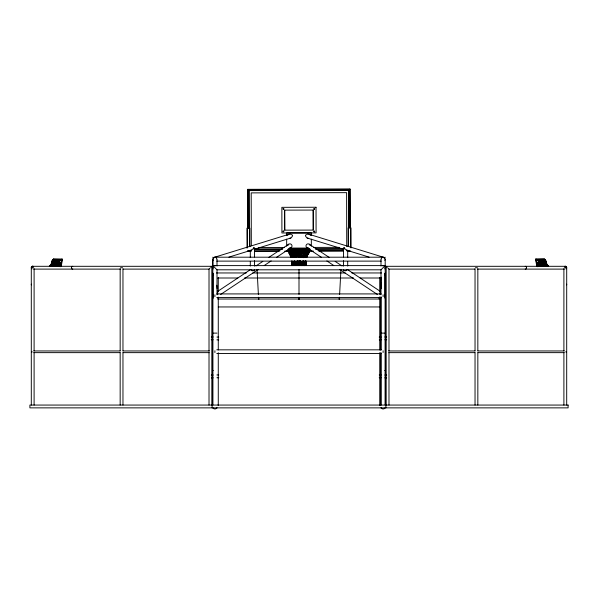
<?xml version="1.0" encoding="UTF-8"?>
<svg xmlns="http://www.w3.org/2000/svg" width="598" height="598" viewBox="0 0 598 598"><rect width="100%" height="100%" fill="white"/><g stroke="black" fill="none" stroke-linecap="round" stroke-linejoin="round"><path stroke-width="0.9" d="M212.806 267.71L212.806 259.308L212.806 405.085M305.952 265.512L305.698 261.662M306.206 256.43L306.131 252.991M293.962 265.594C291.817 266.17 293.065 261.543 292.325 262.29M213.232 298.163L212.806 295.823L213.232 294.866M384.82 294.911L384.955 295.068A2.691 1.615 0 0 1 385.187 295.591L384.82 298.028M293.237 265.602L293.611 265.363L292.392 263.135L292.549 262.358L292.041 265.602L292.467 265.415L292.003 265.422L292.915 261.819M304.965 256.52L305.032 256.766M295.554 265.497L293.969 262.365L294.807 261.049M304.173 265.579L305.683 261.535L305.511 265.564M292.31 265.564L292.13 261.535L292.213 262.358M303.926 262.432L304.165 261.745M59.075 263.569C57.819 262.746 60.368 257.275 61.362 260.399L60.151 266.768M60.787 266.192L62.02 259.046L53.319 259.069L53.573 259.45M289.021 252.991L290.015 252.991L288.931 252.991L291.151 257.02C289.649 254.868 293.05 252.214 289.126 251.28M305.944 262.29C305.511 262.387 304.868 261.774 304.748 265.602M339.365 299.022L339.462 297.184M339.612 294.418L340.95 269.549M291.891 260.698L292.116 265.579L294.074 261.797M304.621 263.127L305.705 265.579L305.922 260.698M343.558 269.384L343.506 270.707L346.145 270.707M307.843 253.754L309.443 250.712M298.985 265.564L296.324 262.365L298.081 260.96M305.742 265.49L305.802 264.742L305.757 265.519M379.453 298.97C381.061 299.164 377.712 299.673 379.655 297.131M212.806 295.823L212.813 295.696A2.698 1.615 0 0 1 213.082 295.016M306.497 255.809L306.565 252.961L309.39 250.719M296.227 262.29L295.502 262.29L296.533 262.29M293.498 265.572L295.674 262.365L295.083 261.827M289.537 253.193L292.198 256.325L291.929 257.035L291.256 256.37L291.308 253.089L288.864 250.913M291.488 257.29L291.51 256.407L289.365 252.991M379.947 294.366L381.232 282.391M379.924 297.184L379.73 299.022L218.27 299.022L218.076 297.184M380.223 294.418L380.62 290.733M380.821 288.894L381.218 285.209M293.491 265.482L297.826 260.788M384.768 296.615L385.194 295.756M566 268.921L566.65 267.343L565.297 266.304L386.181 266.304L386.181 405.063M294.194 261.64L293.715 262.477L295.24 265.49M305.242 261.064C302.566 262.5 307.566 269.272 305.264 262.358C306.385 267.583 305.279 265.602 305.414 261.722M59.763 259.943L60.996 260.414M61.766 260.324L61.116 263.748M62.095 259.3L62.491 259.45L61.19 266.342M62.491 259.45L53.715 259.218M308.77 250.741L307.559 254.815L308.501 253.074L306.318 256.983M309.241 250.667C310.9 253.208 306.169 253.462 308.8 252.991M291.42 252.924L295.539 256.437L294.739 257.282M228.914 257.125L251.638 250.106L253.881 247.991L254.442 249.045M293.551 265.594L293.102 265.422M292.4 262.455L292.654 261.745M51.406 266.282L52.624 259.891L53.842 259.838A0.822 0.583 -90 0 0 53.304 260.339M51.578 266.013L52.721 260.309L51.652 266.476M52.078 266.484L53.401 259.824L52.138 266.484M52.751 265.647L53.917 259.824L52.684 266.476M53.11 266.484L54.433 259.824L53.17 266.484M53.259 266.476L54.418 260.354A0.822 0.583 -90 0 1 54.949 259.853L53.626 266.484M53.685 266.484L54.949 259.824M53.775 266.476L54.934 260.354A0.822 0.583 -90 0 1 55.465 259.853L55.405 259.824A0.822 0.583 -90 0 0 54.852 260.339L54.934 260.354M54.141 266.484L55.405 259.824M54.201 266.484L55.465 259.824M54.291 266.476L55.45 260.354A0.822 0.583 -90 0 1 55.98 259.853L55.92 259.824M54.657 266.484L55.98 259.824M54.807 266.476L55.965 260.354A0.822 0.583 -90 0 1 56.496 259.853L56.436 259.824A0.822 0.583 -90 0 0 55.883 260.339L55.965 260.354M55.173 266.484L56.496 259.824M55.322 266.476L56.481 260.354A0.822 0.583 -90 0 1 56.952 259.853L55.689 266.484M55.838 266.476L56.997 260.354A0.822 0.583 -90 0 1 57.52 259.853L57.468 259.824A0.822 0.583 -90 0 0 56.915 260.339L56.997 260.354M56.294 266.476L57.52 259.824M56.354 266.476L57.453 260.354A0.822 0.583 -90 0 1 57.976 259.853L56.72 266.484M56.87 266.476L58.028 260.354A0.822 0.583 -90 0 1 58.552 259.853L58.492 259.824A0.822 0.583 -90 0 0 57.946 260.339L58.028 260.354M58.552 259.824L57.236 266.484L58.484 260.354A0.822 0.583 -90 0 1 59.008 259.853L57.909 265.647M59.045 260.848L58.066 265.99L59.045 260.848A0.822 0.583 -90 0 1 59.568 260.339L59.516 260.309M58.739 264.383L59.576 260.309M538.305 264.002L537.998 263.202L538.305 264.002C537.154 264.839 537.811 262.38 537.737 263.793L537.976 264.129L537.572 263.793L537.916 263.053M546.31 264.002L545.839 263.329M304.898 263.038L304.375 265.452L305.66 263.157L305.698 261.109M292.377 265.482L293.887 262.432L293.648 261.745M301.474 265.587L304.18 262.358L303.739 261.797M306.116 253.201L308.022 251.265M305.855 257.035C304.853 254.905 310.893 253.388 307.462 250.921M218.001 277.891L218.539 277.891M218.539 278.122L218.001 278.122M379.461 277.891L379.999 277.891M379.999 278.122L379.461 278.122M60.278 264.039C60.398 261.976 60.271 264.929 60.263 263.793L60.174 263.329L60.428 263.793L59.695 264.002L59.845 263.202L59.695 264.002M289.17 250.689C293.573 251.81 290.307 256.923 291.921 257.035M298.888 265.579L302.334 261.618M307.604 254.741L307.746 254.24L306.796 256.893M293.214 265.579L295.771 262.343L298.409 265.602M343.499 257.005L343.499 248.783L344.119 247.991L346.362 250.106L369.086 257.125M294.067 257.088L293.297 256.437L294.747 252.954L291.966 251.392M295.479 265.527L299.209 262.365L297.714 260.75M292.781 256.766L292.826 256.52M303.455 257.701L304.793 256.34L304.494 254.763L306.363 252.999L303.649 250.607M292.542 263.628L291.876 265.512L292.123 261.662M293.095 256.908C293.072 254.666 287.817 253.522 290.979 250.951M307.133 256.811L308.306 253.006L309.801 250.883M304.188 262.38L304.666 261.199M31.978 351.385L31.978 352.222M218.001 404.988L218.539 404.988M379.461 404.988L379.999 404.988M566.022 352.222L566.022 351.385M306.632 256.437L306.669 257.02L307.155 253.956L307.073 255.197L306.505 253.141L308.949 250.913M289.387 253.074L290.008 251.638M308.86 253.006L307.095 255.951M301.564 262.29L302.289 262.29L301.243 262.29M306.692 257.02L306.924 256.505M303.298 261.087L304.076 262.477L302.513 265.49M292.766 263.045L293.207 262.343L292.766 261.909M296.959 260.982L298.365 262.477L296.354 265.46L298.14 262.35L297.393 263.299L298.088 262.365L297.348 261.789M296.324 261.991L296.01 262.485L298.708 265.49M212.933 407.5L213.082 408.389L214.301 408.868A3.11 2.34 0 0 0 215.594 408.86L216.768 408.352L216.932 407.582M381.12 407.5L381.158 408.27L382.488 408.868A3.11 2.34 0 0 0 383.781 408.86L384.955 408.352L385.119 407.582M293.065 256.908L292.407 256.475L292.811 255.989M307.043 256.811L307.454 254.501L306.946 253.089L309.562 250.988M296.16 261.782L295.801 262.35L294.949 261.423M291.562 256.968L291.906 256.437L288.969 252.961M49.313 266.536L52.138 262.956M49.395 266.529L51.697 263.157M50.994 266.215L51.951 264.862M57.087 266.529L60.039 262.978M57.161 266.536L59.471 263.157M58.768 266.207L60.196 264.189M345.614 270.707L347.423 269.549M304.442 256.355L303.934 257.14L304.733 256.505M301.826 254.113L300.854 255.421L302.752 253.081L299.867 250.951M293.775 261.685L293.394 262.492L296.07 265.49M287.541 235.388L287.944 234.917M296.167 265.415C297.326 265.647 294.732 265.729 296.69 264.817M300.091 260.75L298.604 262.365L302.334 265.527M302.812 261.431L301.968 262.373L304.509 265.355M303.238 260.885L301.87 262.44L303.993 265.482M293.82 265.482L295.943 262.44L294.575 260.885M305.608 262.358L305.331 260.825M296.533 257.222L297.595 256.407L294.642 252.954L297.535 250.599M294.56 253.081L292.086 256.325L292.841 257.088M294.029 257.095L294.724 256.445L291.054 252.932M294.455 253.081L293.782 253.769L294.455 253.081L290.366 250.936M247.729 228.294L247.811 189.327L349.98 189.088L350.256 228.159M248.97 228.339L248.88 190.575L348.739 190.515L349.98 189.267M123.195 269.107L209.016 269.107L210.055 268.068M210.788 267.343L211.819 266.304L211.819 405.063M294.343 253.672L294.717 252.969L291.189 250.644M381.27 261.117L216.73 261.117M384.185 258.209L385.194 257.2M381.15 277.143L380.851 288.625M384.678 273.615L385.336 272.957L385.336 405.078M294.276 257.26L295.016 256.318L291.503 253.081L294.126 250.936M298.798 261.767L298.342 262.492L301.997 265.49M295.21 257.162L295.846 256.325L291.779 253.066L294.395 250.861L291.757 253.081L294.321 250.928M302.723 261.827L302.132 262.365L304.307 265.572M302.289 257.035L306.303 253.081L303.679 250.936M298.813 265.34L301.489 262.365L299.733 260.96M299.097 265.49L302.199 262.477M302.154 256.796L302.581 256.43L299.508 252.939L302.618 251.078L299.516 252.954L295.689 250.996M301.743 265.49L304.419 262.492L304.038 261.685M303.702 257.095L304.973 256.355M304.905 256.437L308.232 253.036L307.148 250.629M299.374 265.602L298.492 265.415L300.211 264.578L301.915 262.485L301.601 261.76M304.965 257.088L305.728 256.325L303.246 253.081M304.546 254.823L302.199 256.437L303.014 257.282M211.819 266.304L32.703 266.304L31.709 266.715L31.298 267.71L31.305 405.063M297.946 250.831L295.001 253.074L297.856 256.475M304.748 256.908L305.511 256.437M300.286 261.595L299.389 262.492L300.973 265.049L299.942 263.098M300.42 255.929L299.904 256.542L300.981 257.275L299.972 256.467L300.689 257.013M300.39 261.819L299.665 262.365L301.541 265.564M296.077 256.445L299.591 252.939L302.581 251.085M299.224 257.088L299.972 256.325L295.106 253.081L299.665 250.943M288.199 234.708L288.468 234.528A3.588 3.588 0 0 1 290.09 234.027L292.407 235.104A1.562 1.562 0 0 1 292.586 235.851L291.308 237.757A3.588 3.588 0 0 1 289.686 238.251M217.59 291.435L250.525 269.571M255.959 265.961L262.821 261.408M268.928 257.349L288.759 244.186M220.64 294.455L258.127 269.563M264.249 265.505L271.133 260.937M276.485 257.379L291.017 247.736M295.808 265.49L299.463 262.492L299.007 261.767M306.565 250.652L302.992 252.947L304.479 256.437M299.097 256.804L299.665 256.437L294.665 252.932L298.649 250.996M307.439 250.936L303.373 253.089L304.031 253.761L303.358 253.081L306.744 250.981M545.69 263.053L546.198 263.045M303.5 250.943L299.882 253.081L303.53 257.26M51.802 263.045L52.31 263.053M306.542 250.996L303.059 252.954L303.463 253.672M300.996 257.028L301.997 256.34L298.604 253.081L303.164 250.936M302.117 250.996L298.215 252.939L301.728 256.445M300.787 256.834L301.601 256.43M250.577 269.549L252.386 270.707M537.669 263.329L538.155 263.202M536.81 266.342L535.584 259.203L544.681 259.069L544.427 259.45M535.509 259.45L536.055 259.031M535.651 259.181L544.576 259.031M214.009 257.424L289.088 234.237M254.135 249.336L290.695 238.049M251.638 250.106L250.913 250.203M537.004 260.414C535.053 259.3 541.369 259.764 536.638 260.399L537.849 266.768M213.18 295.733L213.18 296.571M537.961 262.978L540.913 266.529M347.087 250.203L346.362 250.106M565.297 266.304L564.931 266.357A1.398 1.398 0 0 1 566.65 268.068M53.798 259.181L53.424 259.031M303.844 265.415L304.584 265.422M295.076 265.422L296.003 265.415L295.038 265.602M379.207 337.085L381.076 337.048M384.806 336.973L386.667 336.936M379.259 339.888L381.12 339.851M384.858 339.776L386.719 339.739M211.281 375.081L213.142 375.043M216.88 374.968L218.741 374.924M211.333 377.884L213.194 377.846M216.924 377.772L218.793 377.727M291.876 262.29L292.273 262.283M304.038 262.29L304.711 262.29M293.207 265.422L293.947 265.415M302.738 265.602L301.773 265.415L302.708 265.422M303.926 262.283L304.15 262.477M304.606 265.602L303.829 265.594M295.599 262.29L295.973 262.283M293.79 262.477L293.087 262.477M293.08 262.29L293.753 262.29M296.511 262.477L295.584 262.477M304.711 262.477L304.001 262.477M247.632 189.506L350.159 189.267M248.88 190.575L348.918 190.336L349.008 227.292M284.663 210.13L313.232 210.062L313.277 230.088L284.708 230.155L284.663 210.13L284.753 230.11M247.37 227.778L249.501 227.771M348.47 227.539L350.607 227.532M258.74 247.542L284.678 247.482M313.389 247.415L339.328 247.355M254.912 248.992L282.779 248.925M288.356 248.91L309.719 248.865M315.296 248.85L343.162 248.783M254.225 249.351L282.234 249.284M287.832 249.269L310.242 249.216M315.849 249.202L343.857 249.134M247.423 250.921L251.145 250.906M254.868 250.898L279.976 250.839M286.487 250.824L311.595 250.764M318.106 250.749L343.222 250.689M346.945 250.682L348.806 250.674M247.423 251.272L251.145 251.265M254.868 251.257L279.049 251.197M284.626 251.182L313.457 251.115M319.04 251.1L343.222 251.048M346.945 251.04L350.66 251.025M306.116 256.52L306.774 256.355L305.257 256.355M253.447 247.721L254.427 247.721M343.573 247.721L344.553 247.721M289.41 248.058L308.59 248.058M290.643 252.991L291.951 253.193L290.703 253.193M294.052 252.991L295.397 253.193L294.164 252.991M297.602 252.991L300.166 252.991M303.709 252.991L302.364 253.193L303.657 253.193M307.14 252.991L305.84 253.193L307.073 253.193M297.61 253.193L300.159 253.193M292.527 256.355L290.471 256.355L289.507 253.006L288.012 250.883M292.826 256.355L293.319 256.355M294.522 256.355L296.466 256.52L294.537 256.52M297.333 256.355L298.395 256.355M299.374 256.355L300.443 256.355M303.261 256.355L301.302 256.52L303.246 256.52M291.555 256.52L290.501 256.52L290.822 253.089L288.034 250.816M291.802 256.52L293.177 256.52M297.311 256.52L298.335 256.52M300.465 256.52L299.635 256.52M304.614 256.52L305.997 256.52M215.071 257.2L382.929 257.2M52.773 259.764L61.003 259.749M536.997 259.749L545.301 259.786L546.594 266.282M539.448 259.824L539.508 259.824A0.822 0.583 90 0 1 540.054 260.339L539.972 260.354A0.822 0.583 90 0 0 539.448 259.853L540.764 266.484L539.516 260.354A0.822 0.583 90 0 0 538.933 259.853L540.091 265.647M540.48 259.824L540.532 259.824A0.822 0.583 90 0 1 541.085 260.339L541.003 260.354A0.822 0.583 90 0 0 540.48 259.853L541.706 266.476M541.504 259.824L541.564 259.824A0.822 0.583 90 0 1 542.117 260.339L542.035 260.354A0.822 0.583 90 0 0 541.504 259.853L542.827 266.484M542.535 259.824L542.595 259.824A0.822 0.583 90 0 1 543.148 260.339L543.066 260.354A0.822 0.583 90 0 0 542.535 259.853L543.799 266.484M544.315 266.484L543.051 259.824L544.374 266.484M544.83 266.484L543.567 259.824L544.89 266.484M545.316 266.476L544.143 259.824A0.822 0.583 90 0 1 544.696 260.339M545.212 260.339A0.822 0.583 90 0 0 544.658 259.853L545.862 266.484M53.327 260.354L53.386 260.354A0.822 0.583 -90 0 1 53.917 259.853M53.902 260.354L53.842 260.354A0.822 0.583 -90 0 1 54.373 259.853M544.158 260.354L544.098 260.354A0.822 0.583 90 0 0 543.567 259.853M544.614 260.354L544.673 260.354A0.822 0.583 90 0 0 544.083 259.853M539.015 260.848L539.934 265.99L539.015 260.848A0.822 0.583 90 0 0 538.492 260.339L539.261 264.383M538.529 263.157L540.839 266.536M548.687 266.536L546.221 263.157L548.605 266.529M55.293 263.24L55.023 264.271L54.269 264.271M56.107 263.24L56.84 263.24M537.729 263.165L537.722 264.039M541.16 263.24L541.893 263.24M542.707 263.24L542.977 264.271L543.731 264.271M52.161 263.329L51.69 264.002M56.728 264.271L57.483 264.271M537.804 264.189L539.232 266.207M540.517 264.271L541.272 264.271M214.772 265.706L215.041 265.706A2.071 2.033 0 0 1 215.557 265.804M546.423 266.013L545.279 260.309A0.822 0.583 90 0 1 545.832 260.833L546.841 265.983L545.869 260.848A0.822 0.583 90 0 0 545.339 260.339L546.348 266.476M33.697 267.71L31.298 267.71L32 268.921M120.572 267.71L122.553 267.71M475.447 267.71L477.428 267.71M564.303 267.71L566.702 267.71L566.695 405.063M33.638 269.107L120.392 269.107M387.945 268.068L388.984 269.107L474.805 269.107M477.608 269.107L564.363 269.107M251.855 270.707L254.494 270.707L254.442 269.384M216.394 272.957L246.264 272.957M252.797 272.957L345.203 272.957M351.736 272.957L381.606 272.957M237.869 278.003L218.27 278.003L218.27 291.831M244.403 278.003L353.597 278.003M360.131 278.003L379.73 278.003L379.73 291.831M216.775 293.917L381.225 293.917M216.775 297.565L381.225 297.565M218.27 306.953L379.73 306.953M212.806 333.116L217.007 333.116M380.993 333.116L385.194 333.116M216.775 349.837L381.225 349.837M33.63 350.959L120.168 350.959M122.956 350.959L209.494 350.959M388.506 350.959L475.044 350.959M477.832 350.959L564.37 350.959M33.63 352.641L120.168 352.641M122.956 352.641L209.494 352.641M388.506 352.641L475.044 352.641M477.832 352.641L564.37 352.641M216.775 353.478L381.225 353.478M212.806 370.491L213.232 370.491M384.768 370.491L385.194 370.491M301.265 262.477L301.826 262.477L301.033 261.722L302.506 263.075L301.37 261.931M301.803 262.283L302.184 262.29M545.226 259.764L543.903 259.749L545.249 265.647M211.333 336.936L213.194 336.973M216.924 337.048L218.793 337.085M211.281 339.739L213.142 339.776M216.88 339.851L218.741 339.888M379.259 374.924L381.12 374.968M384.858 375.043L386.719 375.081M379.207 377.727L381.076 377.772M384.806 377.846L386.667 377.884M61.945 259.031L62.349 259.181M32.703 266.304L33.069 266.357A1.398 1.398 0 0 0 31.35 268.068M545.862 262.956L546.303 263.157M308.912 234.237L383.991 257.424M307.305 238.049L343.865 249.336M59.845 263.202L60.331 263.329M298.14 250.943L302.693 253.081L297.841 256.325L298.581 257.088M294.642 250.936L299.202 253.081L295.846 256.318L296.81 257.028M299.157 250.996L303.141 252.932L300.189 256.437L301.287 257.275M296.204 256.43L297.019 256.834M294.149 250.854L297.871 253.089L294.881 256.43L295.457 257.005M294.44 250.644L298.26 253.006L295.165 256.437L295.584 256.781M291.024 250.981L294.328 253.089L293.259 254.748L292.975 256.363L293.85 257.14L293.543 256.886M298.708 256.804L298.14 256.437L303.089 253.216L300.196 250.614M309.233 244.186L329.072 257.349M335.179 261.408L342.041 265.961M347.468 269.571L380.41 291.435M306.983 247.736L321.515 257.379M326.867 260.937L333.751 265.505M339.866 269.563L377.36 294.455M309.801 234.708L309.525 234.528A3.588 3.588 0 0 0 307.91 234.027L305.593 235.104A1.562 1.562 0 0 0 305.414 235.851L306.692 237.757A3.588 3.588 0 0 0 308.314 238.251M292.908 256.437L289.589 253.036M303.38 250.928L306.019 253.081L303.313 250.861L306.004 253.074L301.885 256.325L302.536 257.162M303.395 253.089L304.038 253.627M298.836 265.445L295.419 261.61M304.046 250.622L306.752 252.932L303.081 256.445L303.777 257.095M299.979 260.788L304.053 265.153M386.181 266.304L387.212 267.343M212.806 257.2L213.815 258.209M213.322 273.615L212.664 272.957L212.664 405.078M291.607 256.43L292.026 256.856M310.056 234.917L310.459 235.388M291.256 256.37L292.175 257.379M293.312 265.49L291.944 262.35L292.033 265.086L291.936 262.358M301.287 265.49L299.493 262.417M305.002 255.989L305.376 256.43M296.81 263.314L298.223 265.049M303.657 261.894L302.88 260.922L303.814 262.365L302.192 265.497M546.049 264.862L547.006 266.215M384.955 295.068L385.142 295.412A1.017 1.017 0 0 1 385.172 295.95M290.77 256.819L290.516 256.415L290.688 256.811M291.024 256.893L289.933 253.201M305.436 265.482L304.277 263M290.957 256.52L290.89 253.791L291.106 257.013M306.834 250.951C310.003 253.515 304.741 254.666 304.718 256.908M304.898 261.819L305.13 262.373M293.147 261.199L296.339 265.587M307.895 250.622L308.845 252.961L305.87 256.437L306.303 257.29M292.4 261.722L293.439 265.452M292.639 263.86L292.392 263.135C291.45 267.68 292.31 264.63 293.461 262.268M305.922 265.482L304.576 262.343L305.152 261.685L305.414 262.455M381.158 297.296L381.27 297.744M544.658 259.824L545.922 266.484M544.741 266.476L543.582 260.354A0.822 0.583 90 0 0 543.051 259.853M543.066 260.354L544.225 266.476M542.595 259.824L543.859 266.484M543.709 266.476L542.55 260.354A0.822 0.583 90 0 0 542.08 259.853L543.343 266.484M542.035 260.354L543.193 266.476M542.678 266.476L541.519 260.354A0.822 0.583 90 0 0 541.048 259.853L542.311 266.484M541.003 260.354L542.162 266.476M541.646 266.476L540.547 260.354A0.822 0.583 90 0 0 539.964 259.853L541.28 266.484M539.972 260.354L541.13 266.476M538.237 259.943L538.925 263.569M536.884 263.748L536.234 260.324M535.905 259.3L537.213 266.192M216.782 285.209L217.179 288.894M217.38 290.733L217.777 294.418M292.071 265.49L292.018 264.742L292.063 265.519M257.05 269.549L258.388 294.418M258.538 297.184L258.635 299.022M350.966 227.89L351.011 247.938M350.652 247.026L350.607 227.89L348.47 227.89L348.514 246.354M349.98 189.088L350.069 227.233M348.739 190.515L348.828 228.279M348.118 227.89L348.163 246.548M346.735 246.406L346.608 192.653L251.197 192.885L251.324 245.711M313.188 210.107L313.232 230.043M249.859 228.13L249.904 246.78M249.553 246.593L249.508 228.13L247.37 228.137L247.415 247.273M249.06 190.755L249.149 228.518M247.811 189.327L247.901 228.294M247.011 228.137L247.064 248.185M563.899 268.644L563.899 350.869M563.899 352.738L563.899 405.063M477.839 268.644L477.839 350.869M477.839 352.738L477.839 405.063M475.036 268.644L475.036 350.869M475.036 352.738L475.036 405.063M388.984 269.107L388.984 351.056M388.984 352.917L388.984 405.063M385.897 405.063L385.897 407.866M385.194 259.308L385.194 405.063M384.918 274.639L384.918 295.741M383.094 294.829L383.094 296.653M383.094 350.749L383.094 352.566M380.993 259.45L380.993 266.043M380.993 269.758L380.993 294.814M380.993 296.675L380.993 349.935M380.993 352.693L380.993 405.07M380.851 297.939L380.851 350.107M380.851 352.902L380.851 405.07M379.73 297.243L379.73 349.942M379.73 352.738L379.73 405.138M347.7 250.203L347.7 257.663M347.7 261.386L347.7 266.05M343.499 260.661L343.499 266.14M311.334 235.59L311.334 232.921L286.666 232.921L286.666 235.59M311.334 239.155L311.334 246.279M299 269.549L299 294.418M299 297.184L299 299.022M286.666 239.155L286.666 246.279M254.494 248.783L254.494 257.005M254.494 260.661L254.494 266.14M250.3 250.203L250.3 257.663M250.3 261.386L250.3 266.05M218.27 297.243L218.27 349.942M218.27 352.738L218.27 405.138M217.007 259.45L217.007 266.043M217.007 269.758L217.007 294.844M214.906 294.829L214.906 296.653M214.906 350.749L214.906 352.566M213.082 274.639L213.082 295.741M212.103 405.063L212.103 407.866M209.016 269.107L209.016 351.056M209.016 352.917L209.016 405.063M122.964 268.644L122.964 350.869M122.964 352.738L122.964 405.063M120.161 268.644L120.161 350.869M120.161 352.738L120.161 405.063M34.101 268.644L34.101 350.869M34.101 352.738L34.101 405.063M566.65 284.162A1.398 1.398 0 0 1 566.65 284.887M32 266.491A1.338 1.271 0 0 1 33.069 266.357M31.35 284.887A1.398 1.398 0 0 1 31.35 284.162M31.709 267.71A1.398 0.994 90 0 1 32.957 266.357M71.513 267.71A1.398 0.994 -90 0 1 72.762 266.357M72.762 269.063A1.398 0.994 -90 0 1 71.551 268.068M52.788 260.339A0.822 0.583 -90 0 1 53.342 259.853M565.043 266.357A1.398 0.994 -90 0 1 566.291 267.71M525.238 266.357A1.398 0.994 -90 0 1 526.487 267.71M526.449 268.068A1.398 0.994 -90 0 1 525.238 269.063M546.804 265.975A0.837 0.591 90 0 1 546.751 266.431M51.189 266.431A0.837 0.591 -90 0 1 51.136 265.975M384.85 295.315A1.824 1.637 0 0 1 384.85 296.167M384.85 274.22A1.824 1.637 0 0 1 384.85 275.065M213.15 296.167A1.824 1.637 0 0 1 213.15 295.315M213.15 275.065A1.824 1.637 0 0 1 213.15 274.22M308.239 248.058A2.1 2.1 0 0 1 306.056 246.398A2.1 2.1 0 0 1 307.379 243.991A2.1 2.1 0 0 1 309.951 244.948M310.063 245.187A2.1 2.1 0 0 1 310.145 245.434M384.791 266.529A2.071 2.033 0 0 1 384.783 268.883M382.436 265.774A2.071 2.033 0 0 1 382.959 265.676M383.228 265.676A2.071 2.033 0 0 1 383.752 265.774M383.228 257.2A2.13 1.981 -57 0 1 384.619 257.82M384.776 258.015A2.13 1.981 -57 0 1 384.776 260.339M381.076 259.203A2.13 1.981 -57 0 1 381.18 258.717M381.404 258.254A2.13 1.981 -57 0 1 382.952 257.222M288.049 244.948A2.1 2.1 0 0 1 290.621 243.991A2.1 2.1 0 0 1 291.944 246.398A2.1 2.1 0 0 1 289.761 248.058M287.855 245.434A2.1 2.1 0 0 1 287.937 245.187M213.209 268.891A2.078 2.033 0 0 1 213.194 266.521M214.241 265.759A2.078 2.033 0 0 1 214.772 265.654M213.224 260.339A2.13 1.981 57 0 1 213.224 258.015M213.374 257.82A2.13 1.981 57 0 1 214.764 257.2M215.041 257.222A2.13 1.981 57 0 1 216.596 258.254M216.82 258.717A2.13 1.981 57 0 1 216.924 259.203M298.993 262.29L299.89 262.29L298.993 262.29M305.884 262.358L305.787 265.086L305.892 262.358M283.026 208.874C283.714 210.997 284.67 207.371 283.026 208.874M282.989 231.187C283.676 233.317 284.641 229.677 282.989 231.187M313.823 208.881C314.488 210.922 315.415 207.431 313.823 208.881M313.808 231.344C314.496 233.459 315.452 229.841 313.808 231.344M339.088 298.97L339.642 299.075L339.088 298.97M306.961 256.378L307.35 256.355L306.938 256.355M298.731 298.97L299.277 299.022L298.731 298.97M52.131 260.848L51.159 265.983L52.131 260.848A0.822 0.583 -90 0 1 52.661 260.339A0.822 0.583 -90 0 0 52.168 260.833M258.366 298.97L258.912 299.022L258.366 298.97M218.008 298.97L218.547 299.022L218.008 298.97M301.915 265.422L301.168 265.602L301.915 265.422M295.943 262.44L295.599 262.948L295.913 262.5M297.797 263.09L296.481 265.49L297.804 263.083M385.194 265.609L380.993 269.81L217.007 269.81L212.806 265.609L385.194 265.609M296.436 255.862L295.846 256.318L296.436 255.862M298.791 262.477L297.894 262.29L298.791 262.477M316.028 207.252L281.852 207.334L281.912 232.966L316.088 232.884L316.028 207.252M568.1 405.063L29.9 405.063L29.9 407.866L568.1 407.866L568.1 405.063M301.997 256.34L301.377 255.862L301.96 256.318M297.819 256.355L295.868 254.001L297.819 256.355M302.207 262.948L301.893 262.5L302.207 262.948"/></g></svg>
